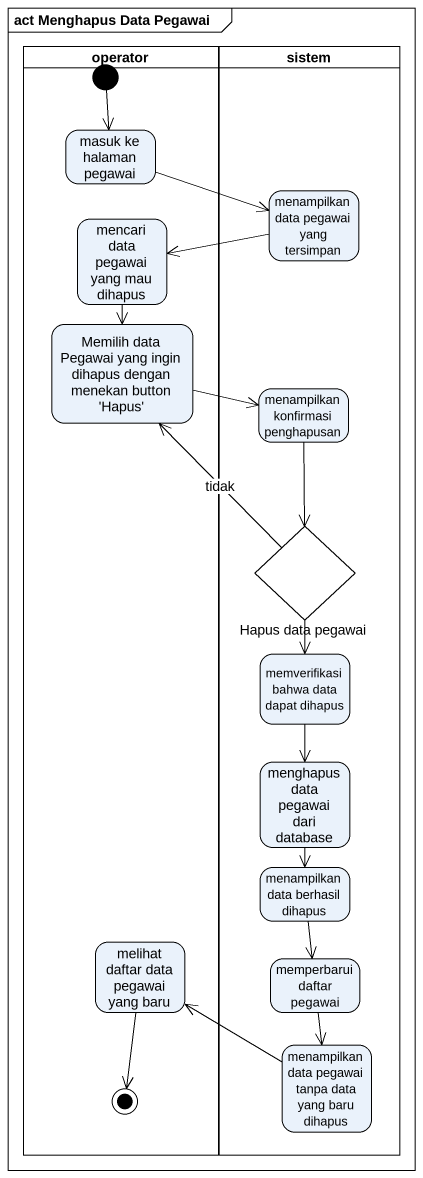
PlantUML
@startuml
mainframe act Menghapus Data Pegawai
hide empty description
state operator <<partition>> {
  state "masuk ke halaman pegawai" as masuk_ke_halaman_pegawai
  state "mencari data pegawai yang mau dihapus" as mencari_data_pegawai_yang
  state "Memilih data Pegawai yang ingin dihapus dengan menekan button 'Hapus'" as Memilih_data_Pegawai_yang
  state "melihat daftar data pegawai yang baru" as melihat_daftar_data_pegawai
  [*] --> masuk_ke_halaman_pegawai
  melihat_daftar_data_pegawai --> [*]
}
state sistem <<partition>> {
  state "menampilkan data pegawai yang tersimpan" as menampilkan_data_pegawai
  state "menampilkan konfirmasi penghapusan" as menampilkan_konfirmasi
  state "Hapus data pegawai" as Hapus_data_pegawai <<choice>>
  state "memverifikasi bahwa data dapat dihapus" as memverifikasi_bahwa_data
  state "menghapus data pegawai dari database" as menghapus_data_pegawai_dari
  state "menampilkan data berhasil dihapus" as menampilkan_data_berhasil
  state "memperbarui daftar pegawai" as memperbarui_daftar_pegawai
  state "menampilkan data pegawai tanpa data yang baru dihapus" as menampilkan_data_pegawai_2
}
masuk_ke_halaman_pegawai -right-> menampilkan_data_pegawai
menampilkan_data_pegawai -left-> mencari_data_pegawai_yang
mencari_data_pegawai_yang --> Memilih_data_Pegawai_yang
Memilih_data_Pegawai_yang -right-> menampilkan_konfirmasi
menampilkan_konfirmasi --> Hapus_data_pegawai
Hapus_data_pegawai -up-> Memilih_data_Pegawai_yang : tidak
Hapus_data_pegawai --> memverifikasi_bahwa_data
memverifikasi_bahwa_data --> menghapus_data_pegawai_dari
menghapus_data_pegawai_dari --> menampilkan_data_berhasil
menampilkan_data_berhasil --> memperbarui_daftar_pegawai
memperbarui_daftar_pegawai --> menampilkan_data_pegawai_2
menampilkan_data_pegawai_2 -left-> melihat_daftar_data_pegawai
@enduml
